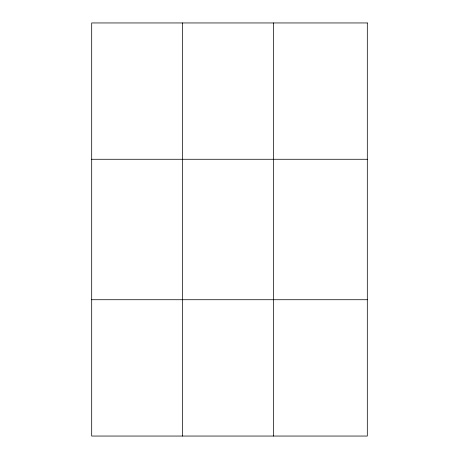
<?xml version="1.0" encoding="UTF-8"?>
<svg xmlns="http://www.w3.org/2000/svg" width="459" height="459" viewBox="0 0 459 459"><rect width="100%" height="100%" fill="white"/><g stroke="black" fill="none" stroke-linecap="round" stroke-linejoin="round"><path stroke-width="0.69" d="M182.648 436.05L182.648 22.95M273.598 436.05L273.598 22.95M91.691 159.273L367.309 159.273M91.691 299.727L367.309 299.727M367.309 22.95L367.309 436.05L91.691 436.05L91.691 22.95L367.309 22.95"/></g></svg>
